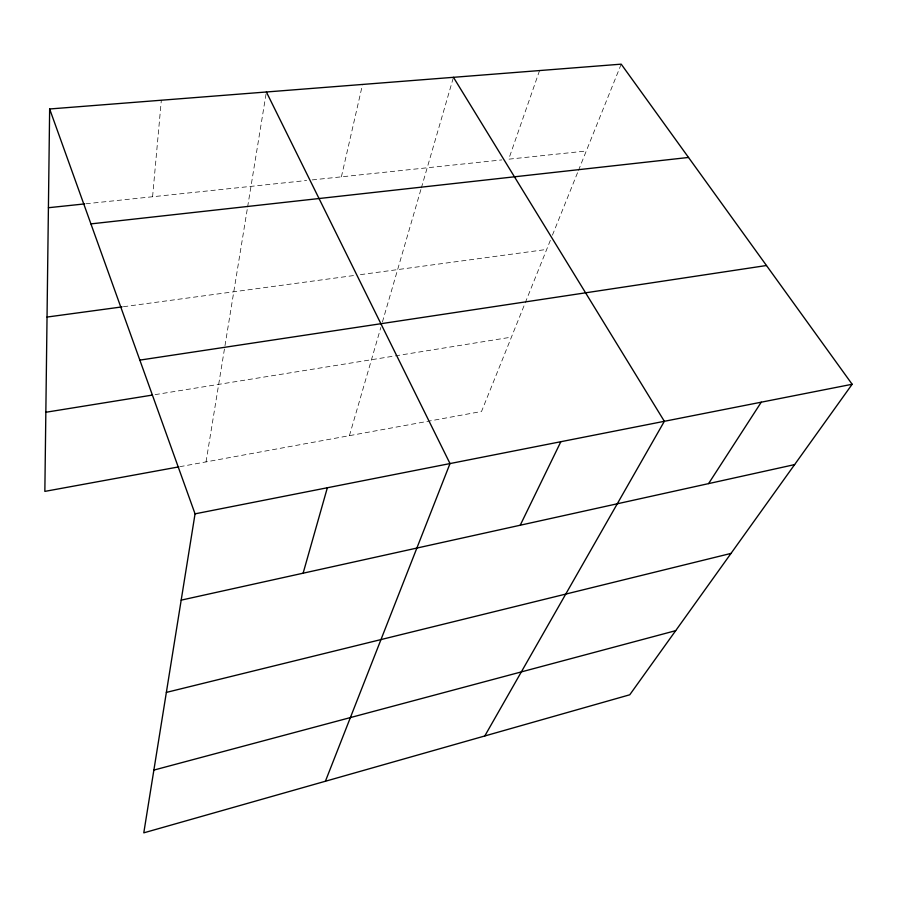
<?xml version="1.0" encoding="UTF-8"?>
<svg xmlns="http://www.w3.org/2000/svg" width="897" height="897" viewBox="0 0 897 897"><rect width="100%" height="100%" fill="white"/><g stroke="black" fill="none" stroke-linecap="round" stroke-linejoin="round"><path stroke-width="0.67" stroke-dasharray="4.49 3.36" d="M152.58 196.746L161.325 100.229M206.03 461.899L247.404 208.272M247.628 206.904L266.151 93.355M341.398 176.832L362.534 84.453M349.426 435.662L380.844 327.439M382.402 322.057L420.973 189.222M421.366 187.877L453.456 77.321M539.557 70.571L508.711 159.184L586.279 151.01M550.343 240.362L481.521 411.488L180.219 466.619M552.429 235.182L577.937 171.731M578.464 170.43L621.206 64.158M155.091 394.635L511.425 337.137M123.416 306.718L354.909 275.39M360.426 274.639L546.699 249.433M85.91 203.776L306.617 180.499M312.19 179.916L501.804 159.913"/><path stroke-width="1.35" d="M49.649 108.986L195.053 513.846L143.789 832.842L629.761 694.783L852.15 384.264L621.206 64.158L49.649 108.986L44.85 491.388L178.862 466.866M303.119 573.205L327.349 487.755M325.409 781.242L450.014 463.57L266.375 91.987M520.226 525.227L560.838 441.716M484.772 735.977L664.352 421.298L453.456 77.321M708.574 483.606L761.25 402.192M153.88 770.086L675.676 630.669M166.36 692.406L730.999 553.415M181.183 600.138L794.619 464.601M195.053 513.846L852.15 384.264M45.848 412.261L152.322 395.084M139.842 360.112L766.475 265.512M47.036 317.056L122.026 306.897M90.911 223.891L688.515 157.457M48.416 207.723L84.52 203.922"/></g></svg>
